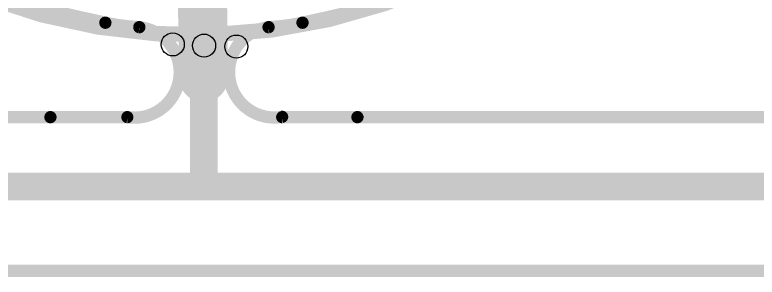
# Model space of a CAD drawing. Extents: x 0 to 107, y -24 to 80.
# Drawn here: x 27.35 to 39.63, y -0.1 to 4.23 of the extents above; entities that cross this region are included whole.
import ezdxf

# ---------------------------------------------------------------- set-up
doc = ezdxf.new("R2010")
doc.units = 0
for name, color, linetype in [('1', 12, 'CONTINUOUS'), ('16', 132, 'CONTINUOUS'), ('20', 53, 'CONTINUOUS')]:
    doc.layers.add(name, color=color, linetype=linetype)

msp = doc.modelspace()

# ---------------------------------------------------------------- linework, layer by layer
at = {"layer": '1'}
for points, const_width in [([(30.4824, 3.8265), (30.4824, 6.4658)], 0.3048), ([(30.4657, 3.8098), (30.4571, 4.3815)], 0.8128), ([(30.4749, 3.1953), (30.4657, 3.8098)], 0.8128), ([(30.4657, 3.8098), (30.4824, 3.8265)], 0.3048), ([(30.48, 1.397), (30.4749, 3.1953)], 0.4572), ([(15.24, 1.397), (30.48, 1.397)], 0.4572), ([(30.48, 1.397), (45.72, 1.397)], 0.4572)]:
    msp.add_lwpolyline(points, dxfattribs=dict(at, const_width=const_width))
for points, const_width in [([(30.6603, 4.3846, 1), (30.2539, 4.3784)], 0.4064), ([(30.6689, 3.8128, 1), (30.2625, 3.8068)], 0.4064), ([(30.2625, 3.8067, 1), (30.6689, 3.8129)], 0.4064), ([(30.4118, 3.8637, 1), (30.5196, 3.7559)], 0.1524), ([(30.5363, 3.7726, 1), (30.4285, 3.8804)], 0.1524), ([(30.4062, 3.8265, 1), (30.5586, 3.8265)], 0.1524), ([(30.2717, 3.1923, 1), (30.6781, 3.1983)], 0.4064), ([(30.5892, 3.1956, 1), (30.3606, 3.195)], 0.2286), ([(30.48, 1.5113, 1), (30.48, 1.2827)], 0.2286), ([(30.48, 1.2827, 1), (30.48, 1.5113)], 0.2286), ([(30.3657, 1.3967, 1), (30.5943, 1.3973)], 0.2286)]:
    msp.add_lwpolyline(points, format="xyb", dxfattribs=dict(at, const_width=const_width))
at = {"layer": '16', "const_width": 0.254}
msp.add_lwpolyline([(21.858, 8.7868, 0.4142), (35.2164, 5.2074)], format="xyb", dxfattribs=at)
at = {"layer": '20'}
for points, const_width in [([(27.6504, 4.3764, 0.0074), (28.8493, 4.0996)], 0.2032), ([(32.1107, 4.0996, 0.0074), (33.3096, 4.3764)], 0.2032), ([(28.8493, 4.0996, 0.0408), (29.4107, 4.0259)], 0.2032), ([(28.86, 4.1493, 1), (28.8386, 4.0499)], 0.1016), ([(28.8386, 4.0499, 1), (28.86, 4.1493)], 0.1016), ([(31.5493, 4.0259, 0.0408), (32.1107, 4.0996)], 0.2032), ([(32.1, 4.1493, 1), (32.1214, 4.0499)], 0.1016), ([(32.1214, 4.0499, 1), (32.1, 4.1493)], 0.1016), ([(29.215, 2.54, 1.0227), (29.4107, 4.0259)], 0.2032), ([(29.4162, 4.0764, 1), (29.4052, 3.9754)], 0.1016), ([(29.4082, 3.9752, 1), (29.4132, 4.0766)], 0.1016), ([(31.5493, 4.0259, 1.0227), (31.7729, 2.5451)], 0.2032), ([(31.5468, 4.0766, 1), (31.5518, 3.9752)], 0.1016), ([(31.5558, 3.9755, 1), (31.5428, 4.0763)], 0.1016), ([(27.94, 2.5907, 1), (27.94, 2.4891)], 0.1016), ([(27.94, 2.4892, 1), (27.94, 2.5908)], 0.1016), ([(29.2228, 2.5902, 1), (29.2072, 2.4898)], 0.1016), ([(29.21, 2.4892, 1), (29.21, 2.5908)], 0.1016), ([(31.7754, 2.5907, 1), (31.7754, 2.4891)], 0.1016), ([(31.7816, 2.4951, 1), (31.7642, 2.5951)], 0.1016), ([(33.02, 2.5908, 1), (33.02, 2.4892)], 0.1016), ([(33.02, 2.4891, 1), (33.02, 2.5907)], 0.1016)]:
    msp.add_lwpolyline(points, format="xyb", dxfattribs=dict(at, const_width=const_width))
at = {"layer": '20', "const_width": 0.2032}
for points in [[(27.94, 2.54), (17.78, 2.54)], [(27.94, 2.5399), (29.21, 2.54)], [(33.02, 2.5399), (31.7754, 2.5399)], [(33.02, 2.54), (44.45, 2.54)], [(58.42, 0), (2.54, 0)]]:
    msp.add_lwpolyline(points, dxfattribs=at)
at = {"layer": '20'}
for centre in [(29.9644, 3.7414), (30.4825, 3.7211), (31.0159, 3.7059)]:
    msp.add_circle(centre, 0.1905, dxfattribs=at)

doc.saveas('drawing.dxf')
